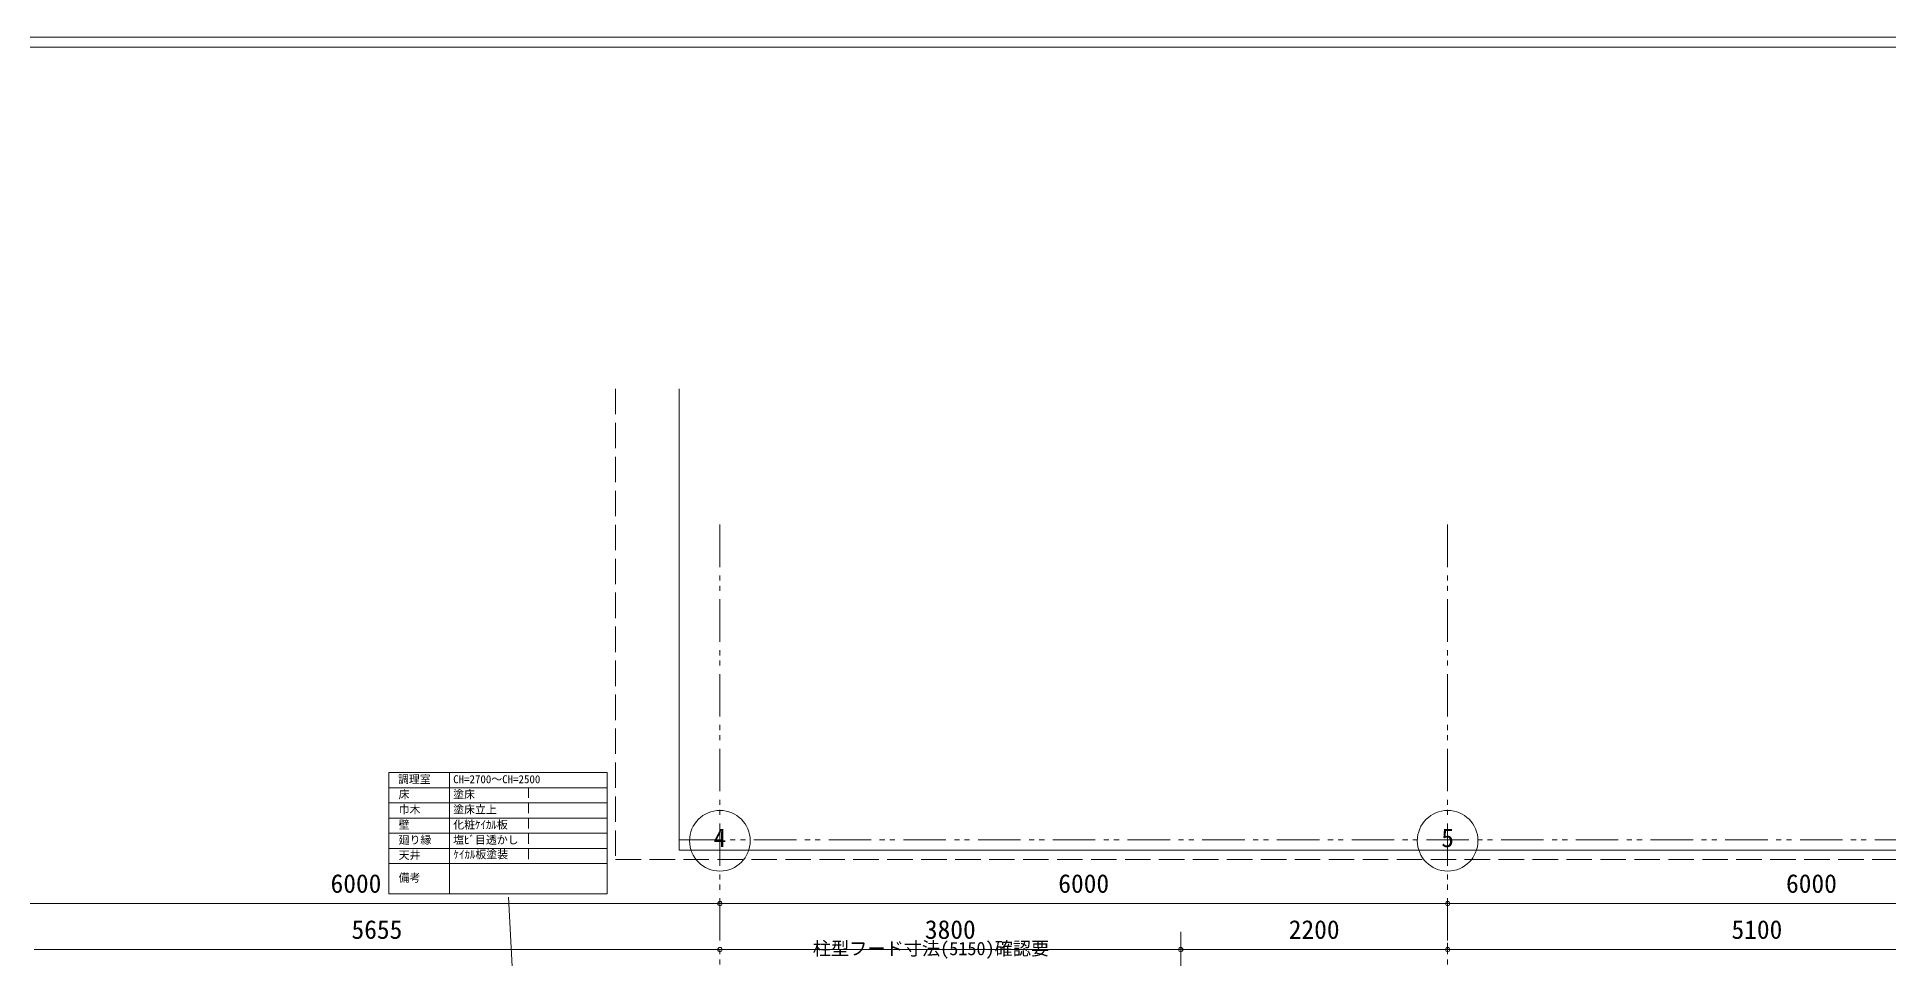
# Model space of a CAD drawing. Units: millimetres at full size. Extents: x -22551 to 92397, y -19340 to 14894.
# Drawn here: x 62992 to 78260, y 7294 to 14894 of the extents above; entities that cross this region are included whole.
import ezdxf
from ezdxf.enums import TextEntityAlignment as Align

# ---------------------------------------------------------------- set-up
doc = ezdxf.new("R2010")
doc.units = ezdxf.units.MM
doc.header["$LTSCALE"] = 70
doc.header["$PDMODE"] = 32
doc.header["$PDSIZE"] = 35
for name, pattern in [('DASHED1', [1.8, 1.2, -0.6]), ('DASHED3', [4, 3, -1]), ('DOUBLE_CHAIN1', [8.8, 5, -1, 0.6, -0.6, 0.6, -1])]:
    doc.linetypes.add(name, pattern=pattern)
for name, color, linetype, lineweight in [('1-0_1-SP_配管(M00_A-00 １階平面図_190409_150.jww)', 7, 'Continuous', 15), ('2-0_通芯', 7, 'Continuous', 15), ('2-2_間仕切り芯', 7, 'DOUBLE_CHAIN1', 15), ('2-6_3-7', 7, 'Continuous', 15), ('2-8_既存1', 7, 'Continuous', 15), ('6-0_無題1', 1, 'Continuous', 60), ('8-0_9-1', 7, 'Continuous', 15)]:
    doc.layers.add(name, color=color, linetype=linetype, lineweight=lineweight)
doc.styles.add('ＭＳ ゴシック', font='')
doc.styles.get('ＭＳ ゴシック').set_extended_font_data('MS Gothic')

msp = doc.modelspace()

# ---------------------------------------------------------------- linework, layer by layer
at = {"layer": '1-0_1-SP_配管(M00_A-00 １階平面図_190409_150.jww)'}
for p, q in [((62621.52, 7750.82), (68621.52, 7750.82)), ((68621.52, 7775.48), (68621.52, 7750.82)), ((68621.52, 7750.82), (74621.52, 7750.82)), ((74621.52, 7750.82), (80621.52, 7750.82)), ((74621.52, 7654.57), (74621.52, 7750.82)), ((62966.52, 7371.56), (68621.52, 7371.56)), ((68621.52, 7371.56), (72421.52, 7371.56)), ((68621.52, 7362.02), (68621.52, 7371.56)), ((72421.52, 7411.34), (72421.52, 7371.56)), ((72421.52, 7371.56), (74621.52, 7371.56)), ((74621.52, 7426.45), (74621.52, 7371.56)), ((74621.52, 7371.56), (79721.52, 7371.56))]:
    msp.add_line(p, q, dxfattribs=at)
for p in [(68621.52, 7750.82), (74621.52, 7750.82), (68621.52, 7371.56), (72421.52, 7371.56), (74621.52, 7371.56)]:
    msp.add_point(p, dxfattribs=at)
at = {"layer": '2-0_通芯', "linetype": 'DOUBLE_CHAIN1'}
for p, q in [((68621.52, 10874.77), (68621.52, -7611.2)), ((74621.52, 10874.77), (74621.52, -13139.38)), ((68286.52, 8274.77), (89021.52, 8274.77))]:
    msp.add_line(p, q, dxfattribs=at)
at = {"layer": '2-0_通芯'}
for centre in [(68621.52, 8268.34), (74621.52, 8268.34)]:
    msp.add_circle(centre, 250, dxfattribs=at)
at = {"layer": '2-2_間仕切り芯'}
msp.add_line((72421.52, 7518.34), (72421.52, -1985.21), dxfattribs=at)
at = {"layer": '2-6_3-7'}
for p, q in [((65892.55, 8830.1), (65892.55, 7830.1)), ((65892.55, 8830.1), (67692.55, 8830.1)), ((65892.55, 8705.1), (67692.55, 8705.1)), ((66392.55, 8830.1), (66392.55, 7830.1)), ((67692.55, 8830.1), (67692.55, 7830.1)), ((65892.55, 8580.1), (67692.55, 8580.1)), ((65892.55, 8455.1), (67692.55, 8455.1)), ((65892.55, 8330.1), (67692.55, 8330.1)), ((65892.55, 8205.1), (67692.55, 8205.1)), ((65892.55, 8080.1), (67692.55, 8080.1)), ((65892.55, 7830.1), (67692.55, 7830.1)), ((66877.35, 7804.51), (66984.76, 5826.4))]:
    msp.add_line(p, q, dxfattribs=at)
at = {"layer": '2-6_3-7', "linetype": 'DASHED1'}
msp.add_line((67042.55, 8705.1), (67042.55, 8080.1), dxfattribs=at)
at = {"layer": '2-8_既存1', "linetype": 'DASHED3'}
for p, q in [((67761.52, 11993.59), (67761.52, 8114.77)), ((67761.52, 8114.77), (81471.52, 8114.77))]:
    msp.add_line(p, q, dxfattribs=at)
at = {"layer": '2-8_既存1'}
for p, q in [((68286.52, 11993.59), (68286.52, 8189.77)), ((68286.52, 8189.77), (81921.52, 8189.77))]:
    msp.add_line(p, q, dxfattribs=at)
at = {"layer": '8-0_9-1'}
for p, q in [((44672.56, 14893.69), (92396.86, 14893.69)), ((44756.56, 14809.69), (92312.86, 14809.69))]:
    msp.add_line(p, q, dxfattribs=at)

# ---------------------------------------------------------------- texts
at = {"layer": '1-0_1-SP_配管(M00_A-00 １階平面図_190409_150.jww)', "style": 'ＭＳ ゴシック'}
for s, p in [('6000', (65411.52, 7792.82)), ('6000', (71411.52, 7792.82)), ('6000', (77411.52, 7792.82)), ('5655', (65584.02, 7413.56)), ('3800', (70311.52, 7413.56)), ('2200', (73311.52, 7413.56)), ('5100', (76961.52, 7413.56))]:
    msp.add_text(s, height=154, dxfattribs=at).set_placement(p, align=Align.BOTTOM_LEFT)
at = {"layer": '2-0_通芯', "style": 'ＭＳ ゴシック'}
for s, p in [('4', (68569.02, 8169.77)), ('5', (74569.02, 8169.77))]:
    msp.add_text(s, height=154, dxfattribs=at).set_placement(p, align=Align.BOTTOM_LEFT)
at = {"layer": '2-6_3-7', "style": 'ＭＳ ゴシック'}
for s, p in [('調理室', (65967.55, 8722.6)), ('CH=2700～CH=2500', (66422.55, 8722.6)), ('床', (65972.55, 8597.6)), ('巾木', (65972.55, 8472.6)), ('塗床', (66422.55, 8597.6)), ('塗床立上', (66422.55, 8472.6)), ('壁', (65972.55, 8347.6)), ('化粧ｹｲｶﾙ板', (66422.55, 8347.6)), ('廻り縁', (65972.55, 8222.6)), ('塩ﾋﾞ目透かし', (66422.55, 8222.6)), ('天井', (65972.55, 8097.6)), ('ｹｲｶﾙ板塗装', (66425.48, 8102.56)), ('備考', (65972.55, 7910.1))]:
    msp.add_text(s, height=65.98, dxfattribs=at).set_placement(p, align=Align.BOTTOM_LEFT)
at = {"layer": '6-0_無題1', "style": 'ＭＳ ゴシック'}
msp.add_text('柱型フード寸法(5150)確認要', height=110, dxfattribs=at).set_placement((69387.1, 7292.16), align=Align.BOTTOM_LEFT)

doc.saveas('drawing.dxf')
